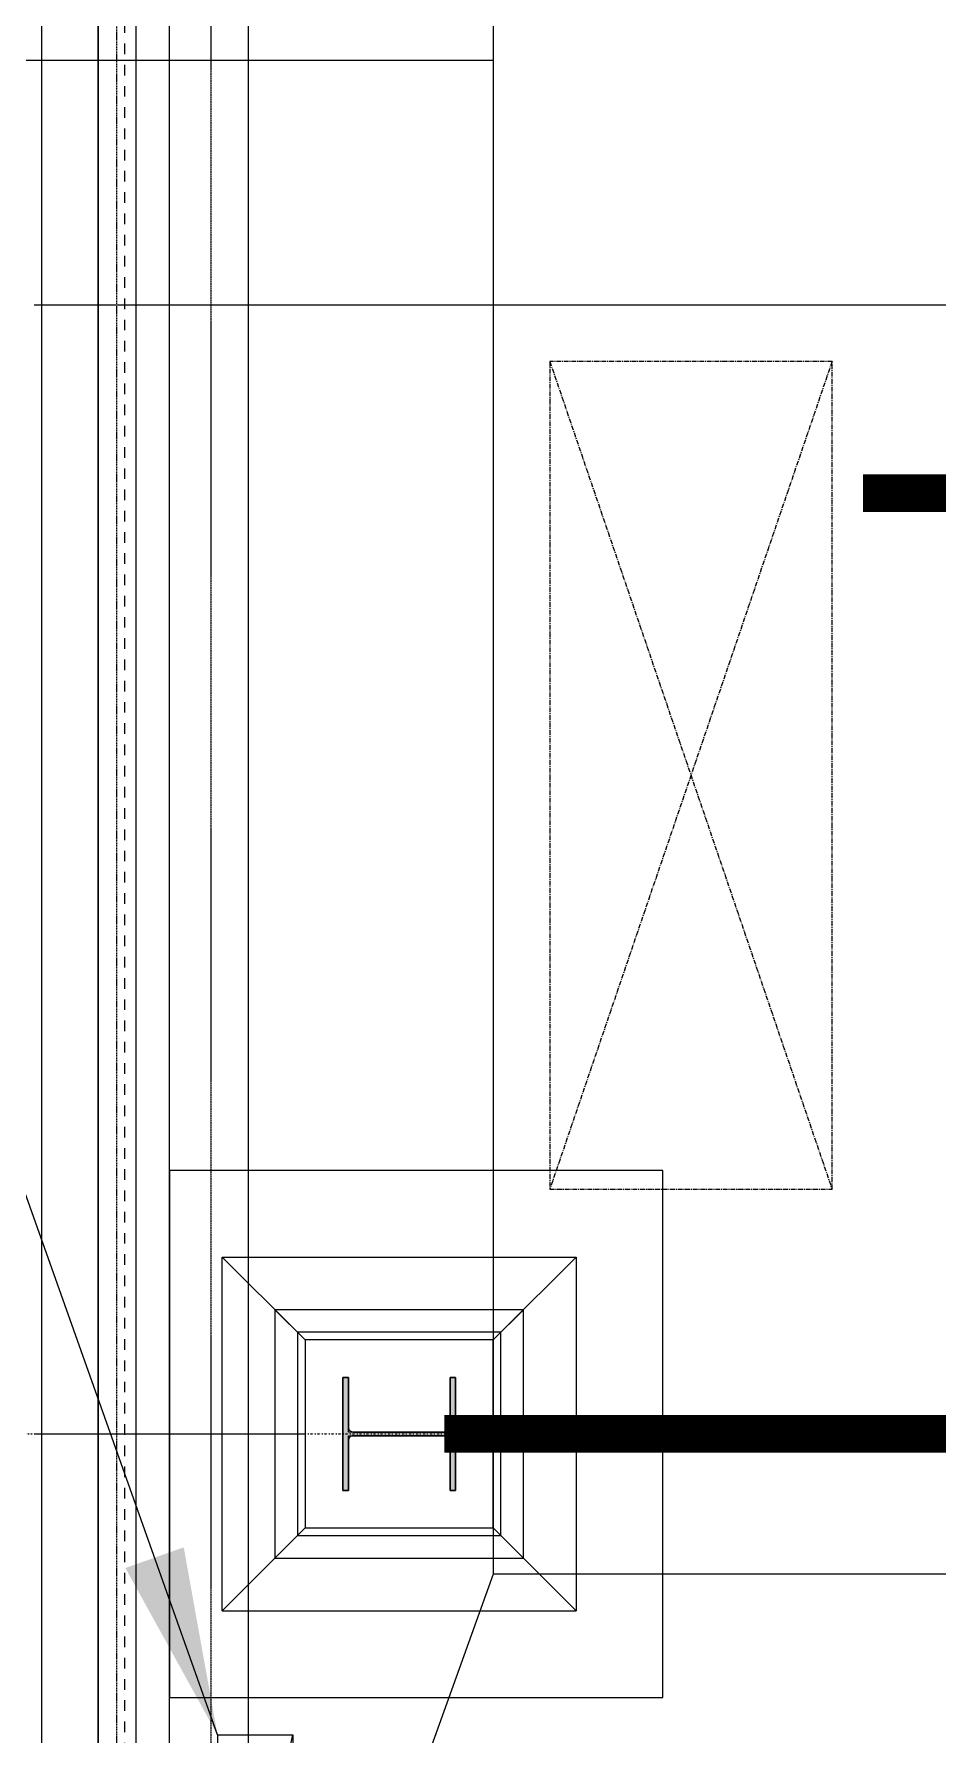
# Model space of a CAD drawing. Extents: x -32000 to 416743, y -254124 to 144214.
# Drawn here: x 244130 to 246531, y 59200 to 63720 of the extents above; entities that cross this region are included whole.
import ezdxf
from ezdxf.enums import TextEntityAlignment as Align

# ---------------------------------------------------------------- set-up
doc = ezdxf.new("R2010")
doc.units = 0
doc.header["$LTSCALE"] = 10
for name, pattern in [('H12PL4$0$JJP_三點線', [0.9, 0.3, -0.15, 0, -0.15, 0, -0.15, 0, -0.15]), ('H12PL4$0$TAI_虛線', [5.644, 2.822, -2.822]), ('XFM1D40$0$CENTER', [2, 1.25, -0.25, 0.25, -0.25]), ('XFM7P40ICA$0$H12PL4$0$DOTK1', [0.01, 0.005, -0.005]), ('XFM7P40ICA$0$H12PL4$0$JJP_三點線', [0.9, 0.3, -0.15, 0, -0.15, 0, -0.15, 0, -0.15]), ('XFM7P40ICA$0$H12PL4$0$JJP_虛線(退縮線、投影線、地下室範圍、非屬本工程、圖面分區)', [0.45, 0.3, -0.15])]:
    doc.linetypes.add(name, pattern=pattern)
for name, color, linetype in [('H12PL4$0$S-COL', 252, 'Continuous'), ('H12PL4$0$S-GRID', 252, 'Continuous'), ('H12PL4$0$S-SLAB-SHOW', 252, 'Continuous'), ('X-F-L40-E-CT-LV$0$E-CBL-EQPM', 230, 'Continuous'), ('XFAC-F-IS-OSA-40-南棟$0$E-IT-DIM', 250, 'Continuous'), ('XFAC-F-IS-OSA-40-南棟$0$IC-PNL-TXT', 250, 'Continuous'), ('XFAC-F-IS-OSA-40-南棟$0$XFAC-F-ISEQ40-南棟$0$I-IA-P1A-TEXT', 250, 'Continuous'), ('XFAC-F-IS-OSA-40-南棟$0$XFAC-F-ISEQ40-南棟$0$I-IS-1A-PNL', 202, 'Continuous'), ('XFM1D40$0$M-FOUN', 252, 'Continuous'), ('XFM1D40$0$M-HVAC-CMDUCT', 150, 'Continuous'), ('XFM7P40ICA$0$H12PL4$0$A-WALL-EX', 252, 'Continuous'), ('XFM7P40ICA$0$H12PL4$0$Hattch', 252, 'Continuous'), ('XFM7P40ICA$0$H12PL4$0$L40_19_MEJI', 252, 'Continuous'), ('XFM7P40ICA$0$H12PL4$0$L40_19_STEEL2', 252, 'Continuous'), ('XFM7P40ICA$0$H12PL4$0$L40_19_SUGATA3', 252, 'Continuous'), ('XFM7P40ICA$0$H12PL4$0$L40_19_SUGATAD', 252, 'Continuous'), ('XFM7P40ICA$0$H12PL4$0$S-COL', 252, 'Continuous'), ('XFM7P40ICA$0$H12PL4$0$S-GRID', 252, 'Continuous')]:
    doc.layers.add(name, color=color, linetype=linetype)
doc.styles.add('XFAC-F-IS-OSA-40-南棟$0$aa-txt', font='isocp.shx', dxfattribs={"bigfont": 'chineset.shx'})
doc.styles.add('XFAC-F-IS-OSA-40-南棟$0$XFAC-F-IS-OSA-40-南棟$0$aa-txt', font='isocp.shx', dxfattribs={"bigfont": 'chineset.shx'})
doc.styles.add('XFAC-F-IS-OSA-40-南棟$0$XFAC-F-ISEQ40-南棟$0$aa-txt', font='isocp.shx', dxfattribs={"bigfont": 'chineset.shx'})
doc.dimstyles.new('XFAC-F-IS-OSA-40-南棟$0$XFAC-F-IS-OSA-40-南棟$0$adim-200', dxfattribs={"dimscale": 200, "dimtxt": 0.3, "dimasz": 0.25, "dimexe": 0.1, "dimexo": 0.5, "dimgap": 0.15, "dimtad": 0, "dimdec": 4, "dimzin": 3, "dimdsep": 46, "dimtxsty": 'XFAC-F-IS-OSA-40-南棟$0$XFAC-F-IS-OSA-40-南棟$0$aa-txt', "dimcen": 2.5, "dimclrd": 256, "dimclre": 256, "dimclrt": 256, "dimadec": 0, "dimazin": 0, "dimtfac": 1, "dimtdec": 0, "dimtmove": 0, "dimatfit": 3, "dimfxl": 1, "dimtolj": 1, "dimtzin": 0, "dimarcsym": 0})
doc.dimstyles.new('XFAC-F-IS-OSA-40-南棟$0$XFAC-F-ISEQ40-南棟$0$adim-200', dxfattribs={"dimscale": 200, "dimtxt": 0.3, "dimasz": 0.25, "dimexe": 0.1, "dimexo": 0.5, "dimgap": 0.15, "dimtad": 0, "dimdec": 4, "dimzin": 3, "dimdsep": 46, "dimtxsty": 'XFAC-F-IS-OSA-40-南棟$0$XFAC-F-ISEQ40-南棟$0$aa-txt', "dimcen": 2.5, "dimclrd": 256, "dimclre": 256, "dimclrt": 256, "dimadec": 0, "dimazin": 0, "dimtfac": 1, "dimtdec": 0, "dimtmove": 0, "dimatfit": 3, "dimfxl": 1, "dimtolj": 1, "dimtzin": 0, "dimarcsym": 0})

# ---------------------------------------------------------------- blocks, each defined once
blk = doc.blocks.new('H12PL4')
at = {"layer": 'H12PL4$0$S-COL', "lineweight": 0, "flags": 128}
for points in [[(244630, 59530), (244630, 60470)], [(244830, 60270), (244630, 60470)], [(244630, 60470), (245570, 60470)], [(245570, 60470), (245370, 60270)], [(245570, 60470), (245570, 59530)], [(244830, 60270), (244830, 59730)], [(245370, 60270), (244830, 60270)], [(245370, 59730), (245370, 60270)], [(244830, 59730), (244630, 59530)], [(244830, 59730), (245370, 59730)], [(245570, 59530), (245370, 59730)], [(244630, 59530), (245570, 59530)]]:
    blk.add_lwpolyline(points, dxfattribs=at)
blk.add_lwpolyline([(244950, 60150), (244950, 59850), (244965, 59850), (244965, 59995), (245235, 59995), (245235, 59850), (245250, 59850), (245250, 60150), (245235, 60150), (245235, 60005), (244965, 60005), (244965, 60150)], close=True, dxfattribs=at)
at = {"layer": 'H12PL4$0$S-GRID', "linetype": 'H12PL4$0$JJP_三點線', "lineweight": 0}
blk.add_line((-29000, 60000), (289600, 60000), dxfattribs=at)
at = {"layer": 'H12PL4$0$S-SLAB-SHOW', "lineweight": 0}
blk.add_line((244300, 30500), (244300, 89560), dxfattribs=at)
at = {"layer": 'H12PL4$0$S-SLAB-SHOW', "linetype": 'H12PL4$0$TAI_虛線', "lineweight": 0, "flags": 128}
blk.add_lwpolyline([(244371, 32850), (244371, 87154.5)], dxfattribs=at)
blk = doc.blocks.new('XFM1D40')
at = {"linetype": 'XFM1D40$0$CENTER'}
for p, q in [((246250, 62850), (245500, 60650)), ((245500, 62850), (246250, 60650))]:
    blk.add_line(p, q, dxfattribs=at)
blk.add_lwpolyline([(246250, 62850), (245500, 62850), (245500, 60650), (246250, 60650)], close=True, dxfattribs=at)
at = {"layer": 'XFM1D40$0$M-FOUN', "color": 3, "const_width": 100}
for points in [[(246332.2, 62500), (248521.3, 62500)], [(245220, 60000), (248521.3, 60000)]]:
    blk.add_lwpolyline(points, dxfattribs=at)
at = {"layer": 'XFM1D40$0$M-HVAC-CMDUCT'}
for p, q in [((245350, 82706.1), (245350, 59627)), ((174600, 63650), (245350, 63650)), ((245350, 59627), (244750, 57959.9)), ((247250, 59627), (245350, 59627))]:
    blk.add_line(p, q, dxfattribs=at)
blk = doc.blocks.new('X-F-L40-E-CT-LV')
at = {"layer": 'X-F-L40-E-CT-LV$0$E-CBL-EQPM'}
blk.add_lwpolyline([(244400, 66975.5), (244400, 29870), (244700, 29870), (244700, 66975.5)], close=True, dxfattribs=at)
blk = doc.blocks.new('XFM7P40ICA$0$H12PL4')
at = {"layer": 'XFM7P40ICA$0$H12PL4$0$Hattch', "linetype": 'Continuous', "lineweight": 0}
blk.add_hatch(color=256, dxfattribs=at).paths.add_polyline_path([(244950, 60150), (244950, 59850), (244965, 59850), (244965, 59995), (245235, 59995), (245235, 59850), (245250, 59850), (245250, 60150), (245235, 60150), (245235, 60005), (244965, 60005), (244965, 60150)])
at = {"layer": 'XFM7P40ICA$0$H12PL4$0$A-WALL-EX', "lineweight": 0}
blk.add_line((244300, 30500), (244300, 89560), dxfattribs=at)
at = {"layer": 'XFM7P40ICA$0$H12PL4$0$A-WALL-EX', "linetype": 'XFM7P40ICA$0$H12PL4$0$JJP_虛線(退縮線、投影線、地下室範圍、非屬本工程、圖面分區)', "lineweight": 0, "flags": 128}
for points in [[(244300, 87350), (244300, 32650)], [(244350, 32650), (244350, 87350)]]:
    blk.add_lwpolyline(points, dxfattribs=at)
at = {"layer": 'XFM7P40ICA$0$H12PL4$0$L40_19_MEJI', "lineweight": 0}
for p, q in [((244490, 30700), (244490, 89375)), ((244130, 63000), (246810, 63000)), ((244130, 60000), (244850, 60000)), ((245350, 60000), (252350, 60000))]:
    blk.add_line(p, q, dxfattribs=at)
at = {"layer": 'XFM7P40ICA$0$H12PL4$0$L40_19_MEJI', "lineweight": 0, "flags": 128}
blk.add_lwpolyline([(244490, 59300), (245800, 59300), (245800, 60700), (244490, 60700)], close=True, dxfattribs=at)
at = {"layer": 'XFM7P40ICA$0$H12PL4$0$L40_19_STEEL2', "lineweight": 0, "flags": 128}
blk.add_lwpolyline([(245250, 60150), (245250, 59850), (245235, 59850), (245235, 59982, 0.414214), (245222, 59995), (244978, 59995, 0.414214), (244965, 59982), (244965, 59850), (244950, 59850), (244950, 60150), (244965, 60150), (244965, 60018, 0.414214), (244978, 60005), (245222, 60005, 0.414214), (245235, 60018), (245235, 60150)], format="xyb", close=True, dxfattribs=at)
at = {"layer": 'XFM7P40ICA$0$H12PL4$0$L40_19_SUGATA3', "lineweight": 0}
for p, q in [((244150, 89660), (244150, 30550)), ((244300, 89660), (244300, 30700)), ((244850, 60250), (244770, 60330)), ((245430, 60330), (245350, 60250)), ((244850, 59750), (244770, 59670)), ((245430, 59670), (245350, 59750))]:
    blk.add_line(p, q, dxfattribs=at)
at = {"layer": 'XFM7P40ICA$0$H12PL4$0$L40_19_SUGATA3', "lineweight": 0, "flags": 128}
for points in [[(245430, 60330), (244770, 60330), (244770, 59670), (245430, 59670)], [(245350, 60250), (244850, 60250), (244850, 59750), (245350, 59750)]]:
    blk.add_lwpolyline(points, close=True, dxfattribs=at)
at = {"layer": 'XFM7P40ICA$0$H12PL4$0$L40_19_SUGATAD', "linetype": 'XFM7P40ICA$0$H12PL4$0$DOTK1', "lineweight": 0}
blk.add_line((244600, 87500), (244600, 32500), dxfattribs=at)
at = {"layer": 'XFM7P40ICA$0$H12PL4$0$S-COL', "lineweight": 0, "flags": 128}
for points in [[(244630, 59530), (244630, 60470)], [(244830, 60270), (244630, 60470)], [(244630, 60470), (245570, 60470)], [(245570, 60470), (245370, 60270)], [(245570, 60470), (245570, 59530)], [(244830, 60270), (244830, 59730)], [(245370, 60270), (244830, 60270)], [(245370, 59730), (245370, 60270)], [(244830, 59730), (244630, 59530)], [(244830, 59730), (245370, 59730)], [(245570, 59530), (245370, 59730)], [(244630, 59530), (245570, 59530)]]:
    blk.add_lwpolyline(points, dxfattribs=at)
blk.add_lwpolyline([(244950, 60150), (244950, 59850), (244965, 59850), (244965, 59995), (245235, 59995), (245235, 59850), (245250, 59850), (245250, 60150), (245235, 60150), (245235, 60005), (244965, 60005), (244965, 60150)], close=True, dxfattribs=at)
at = {"layer": 'XFM7P40ICA$0$H12PL4$0$S-GRID', "linetype": 'XFM7P40ICA$0$H12PL4$0$JJP_三點線', "lineweight": 0}
blk.add_line((-29000, 60000), (289600, 60000), dxfattribs=at)
blk = doc.blocks.new('XFM7P40ICA')
blk.add_blockref('XFM7P40ICA$0$H12PL4', (0, 0))
blk = doc.blocks.new('XFAC-F-IS-OSA-40-南棟$0$A$C6b9e34aa')
at = {"layer": 'XFAC-F-IS-OSA-40-南棟$0$XFAC-F-ISEQ40-南棟$0$I-IS-1A-PNL'}
for p, q in [((244617.5, 59200), (244617.5, 58300)), ((244617.5, 59200), (244817.5, 59200)), ((244617.5, 58300), (244817.5, 59200)), ((244817.5, 59200), (244817.5, 58300))]:
    blk.add_line(p, q, dxfattribs=at)
at = {"layer": 'XFAC-F-IS-OSA-40-南棟$0$XFAC-F-ISEQ40-南棟$0$I-IA-P1A-TEXT'}
for points, dimstyle in [([(244617.5, 59200), (242679.2, 64658.2), (242229.2, 64658.2)], 'XFAC-F-IS-OSA-40-南棟$0$XFAC-F-ISEQ40-南棟$0$adim-200'), ([(244610, 58240.6), (241923.1, 61325.6), (241036.9, 61325.6)], 'XFAC-F-IS-OSA-40-南棟$0$XFAC-F-IS-OSA-40-南棟$0$adim-200')]:
    blk.add_leader(points, dimstyle=dimstyle, override={"dimasz": 2.5}, dxfattribs=at)
blk = doc.blocks.new('XFAC-F-IS-OSA-40-南棟')
at = {"layer": 'XFAC-F-IS-OSA-40-南棟$0$E-IT-DIM'}
blk.add_blockref('XFAC-F-IS-OSA-40-南棟$0$A$C6b9e34aa', (0, 0), dxfattribs=at)
at = {"layer": 'XFAC-F-IS-OSA-40-南棟$0$IC-PNL-TXT', "style": 'XFAC-F-IS-OSA-40-南棟$0$aa-txt', "width": 0.8}
for tag, p in [('PDP', (401601.6, 10268.5)), ('PLC', (402401.6, 10268.5)), ('PLC', (403201.6, 10268.5)), ('PLC', (404001.6, 10268.5))]:
    blk.add_attdef(tag, text='', height=400, rotation=180, dxfattribs=at).set_placement(p, align=Align.MIDDLE)
at = {"layer": 'XFAC-F-IS-OSA-40-南棟$0$IC-PNL-TXT', "color": 9, "style": 'XFAC-F-IS-OSA-40-南棟$0$aa-txt', "width": 0.8}
blk.add_attdef('PLC', text='', height=400, rotation=180, dxfattribs=at).set_placement((404801.6, 10268.5), align=Align.MIDDLE)

msp = doc.modelspace()

# ---------------------------------------------------------------- block references
for name in ['H12PL4', 'XFM7P40ICA', 'XFM1D40', 'X-F-L40-E-CT-LV', 'X-F-L40-E-CT-LV', 'XFAC-F-IS-OSA-40-南棟']:
    msp.add_blockref(name, (0, 0))

doc.saveas('drawing.dxf')
